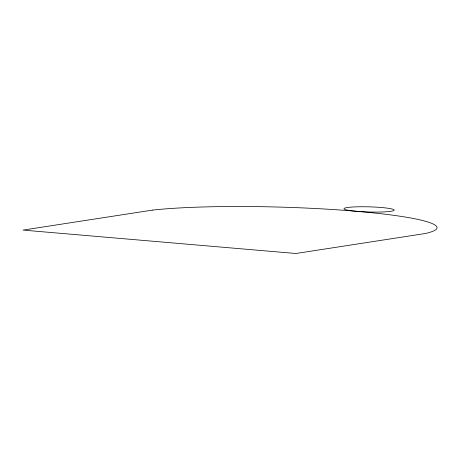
<?xml version="1.0" encoding="UTF-8"?>
<svg xmlns="http://www.w3.org/2000/svg" width="460" height="460" viewBox="0 0 460 460"><rect width="100%" height="100%" fill="white"/><g stroke="black" fill="none" stroke-linecap="round" stroke-linejoin="round"><path stroke-width="0.69" d="M152.398 210.111L23 230.098L295.872 253.5L425.27 233.513A158.044 16.244 1.6 0 0 356.782 211.324A158.044 16.244 1.6 0 0 152.398 210.111M356.264 211.278A25.081 2.576 1.6 0 0 394.185 210.151A25.081 2.576 1.6 0 0 356.897 206.827A25.081 2.576 1.6 0 0 356.264 211.278"/></g></svg>
